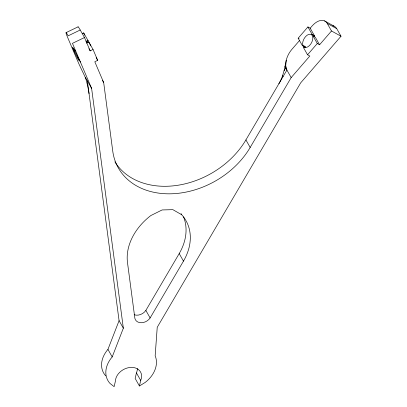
<?xml version="1.0" encoding="UTF-8"?>
<svg xmlns="http://www.w3.org/2000/svg" width="407" height="407" viewBox="0 0 407 407"><rect width="100%" height="100%" fill="white"/><g stroke="black" fill="none" stroke-linecap="round" stroke-linejoin="round"><path stroke-width="0.61" d="M299.628 40.405L291.875 49.369A16.031 9.407 -61.1 0 0 286.243 60.256L284.254 70.075L282.407 76.231A27.264 14.062 -74.5 0 1 278.892 83.72M286.243 60.256L285.714 65.715L286.904 70.065L245.914 139.916A77.747 59.208 -29.5 0 1 178.815 185.109A77.747 59.208 -29.5 0 1 114.886 161.782M137.352 368.569A13.828 10.531 -29.5 0 1 136.431 372.909L135.155 378.444L139.418 385.978L145.08 382.509A26.714 20.345 -29.5 0 0 155.164 355.789L157.229 327.294L300.681 82.85L341.015 36.233L336.752 28.699A16.031 9.407 -61.1 0 0 332.845 25.738M139.418 385.978L140.695 380.443L136.431 372.909M105.744 375.905A26.714 20.345 -29.5 0 1 107.941 349.394L119.078 320.66L87.352 80.861M140.695 380.443A13.828 10.531 -29.5 0 0 131.14 367.384A13.828 10.531 -29.5 0 0 115.41 381.115L114.133 386.65L110.007 383.44A26.714 20.345 -29.5 0 1 112.205 356.929L123.341 328.195L91.616 88.395L72.451 43.346L84.488 37.536L90.166 50.86L93.05 49.471L97.685 60.353L94.806 61.742L103.678 82.575L112.744 151.099A77.747 59.208 -29.5 0 0 171.189 193.798A77.747 59.208 -29.5 0 0 250.178 147.451L291.168 77.6L309.824 56.039L307.55 54.782L303.286 47.248L303.739 46.724L305.56 47.731M284.091 70.711L285.714 67.954M134.137 314.723A8.847 6.736 -29.5 0 0 145.859 310.419L179.207 253.586A56.08 42.704 -29.5 0 0 183.557 216.911M181.705 214.738L172.868 209.661L162.123 209.946L150.824 215.557A56.08 42.704 -29.5 0 0 127.498 262.607L134.875 318.36A8.847 6.736 -29.5 0 0 141.443 322.736A8.847 6.736 -29.5 0 0 150.122 317.953L183.471 261.121A56.08 42.704 -29.5 0 0 181.705 214.738L181.1 213.66M302.437 45.742L298.173 38.207L307.921 26.938L310.19 28.195L314.453 35.73L314.001 36.254L311.218 34.544A7.214 4.233 -61.1 0 0 305.637 36.564A7.214 4.233 -61.1 0 0 302.65 43.89L302.859 45.253L302.437 45.742L304.706 46.993L305.128 46.51L302.859 45.253M310.19 28.195L312.042 26.058A16.031 9.407 -61.1 0 1 327.238 23.448L336.752 28.699M311.731 34.997L312.184 34.473L307.921 26.938M327.238 23.448L331.502 30.983L319.571 44.77L315.308 37.235L313.034 35.984L312.617 36.467L312.82 37.831A7.214 4.233 -61.1 0 1 309.834 45.162A7.214 4.233 -61.1 0 1 304.258 47.181L303.739 46.724M307.55 54.782L317.297 43.518L313.034 35.984M66.071 32.631L78.103 26.826M84.488 37.536L80.23 30.001L68.188 35.811A16.031 0.865 64.1 0 0 65.985 32.713L66.168 33.608A16.031 0.885 64.2 0 0 67.888 38.024L77.462 60.551A16.031 0.906 64.3 0 0 83.252 73.031L85.597 78.078A24.908 4.731 73.6 0 1 89.041 93.605M82.229 33.588L83.669 32.891L87.932 40.425L88.151 40.939L86.233 41.87M86.014 41.356L87.932 40.425M86.386 43.091L88.787 41.936L93.05 49.471M87.352 42.862L88.314 42.394M73.484 49.74A7.214 0.407 64.3 0 1 74.812 50.936A7.214 0.407 64.3 0 1 78.912 60.312A7.214 0.407 64.3 0 1 74.12 51.196L73.484 49.74L74.445 49.278M324.516 20.874L334.025 26.124M331.502 30.983L341.015 36.233M312.184 34.473L314.453 35.73M317.297 43.518L319.571 44.77M298.173 38.207L299.079 38.706M285.928 67.328L284.936 66.58L291.168 77.6M314.001 36.254L314.331 36.538M87.668 40.217L88.151 40.939M282.595 75.692L283.089 76.567M245.914 139.916L250.178 147.451M96.164 57.662L97.685 60.353M88.95 48.708L90.166 50.86M102.462 80.423L103.678 82.575M78.088 57.88L80.474 62.098M91.616 88.395L85.389 77.396L85.597 78.078M179.207 253.586L183.471 261.121M145.859 310.419L150.122 317.953M119.078 320.66L123.341 328.195M107.941 349.394L112.205 356.929M89.194 42.796L88.787 41.936M89.454 43.295L90.786 45.93M305.688 47.69L305.128 46.51M83.669 32.891L84.646 35.185M87.902 41.397L88.385 42.567M78.017 26.908A16.031 0.885 64.2 0 1 80.23 30.001M75.254 50.621L74.12 51.196L75.264 50.641"/></g></svg>
